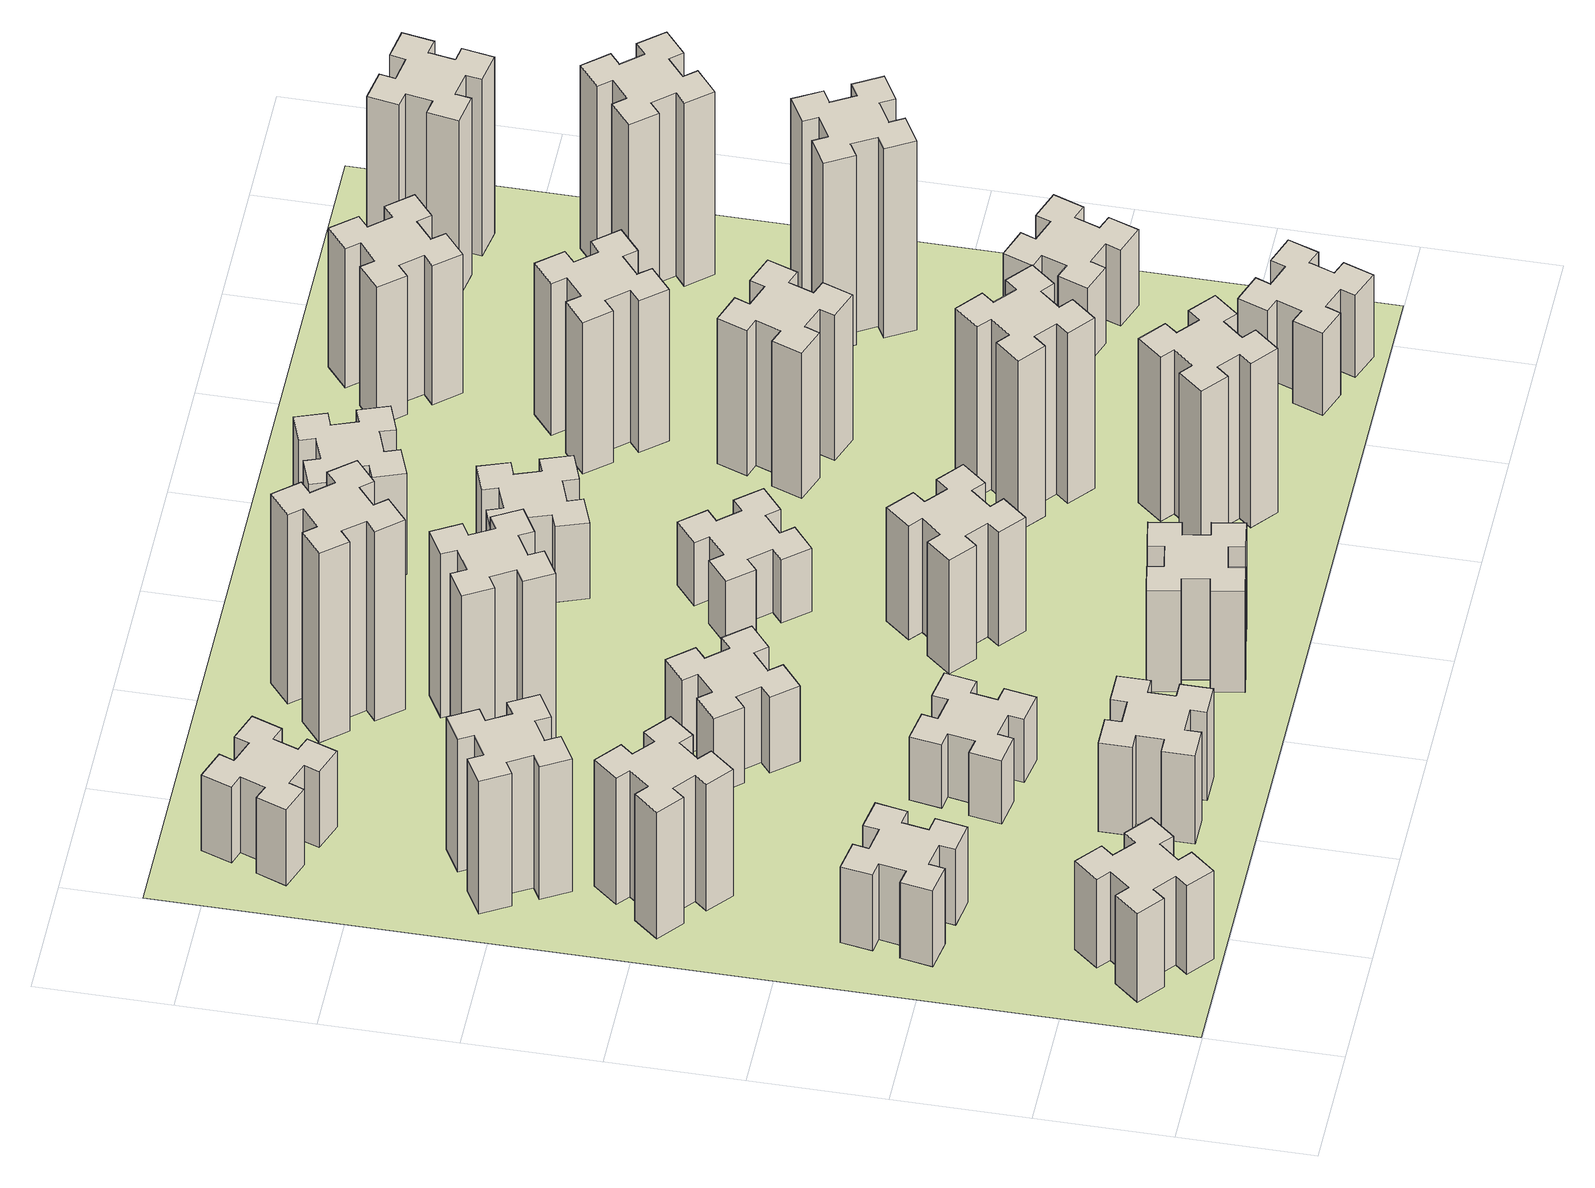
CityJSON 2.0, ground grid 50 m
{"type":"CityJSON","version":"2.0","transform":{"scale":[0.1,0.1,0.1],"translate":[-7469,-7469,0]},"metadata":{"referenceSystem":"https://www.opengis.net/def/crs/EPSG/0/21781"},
"CityObjects":{
"building1":{"type":"Building","attributes":{"class":"1000","function":"1000","usage":"1000","yearOfConstruction":2016,"roofType":"1000","measuredHeight":42,"storeysAboveGround":30,"storeysBelowGround":0},"geometry":[{"type":"Solid","lod":"1","boundaries":[[[[0,1,2,3,4,5,6,7,8,9,10,11,12,13,14,15,16,17,18,19]],[[17,16,20,21]],[[16,15,22,20]],[[15,14,23,22]],[[14,13,24,23]],[[13,12,25,24]],[[12,11,26,25]],[[11,10,27,26]],[[10,9,28,27]],[[9,8,29,28]],[[8,7,30,29]],[[7,6,31,30]],[[6,5,32,31]],[[5,4,33,32]],[[4,3,34,33]],[[3,2,35,34]],[[2,1,36,35]],[[1,0,37,36]],[[0,19,38,37]],[[19,18,39,38]],[[18,17,21,39]],[[24,25,26,27,28,29,30,31,32,33,34,35,36,37,38,39,21,20,22,23]]]]}]},
"building2":{"type":"Building","attributes":{"class":"1000","function":"1000","usage":"1000","yearOfConstruction":2016,"roofType":"1000","measuredHeight":36,"storeysAboveGround":30,"storeysBelowGround":0},"geometry":[{"type":"Solid","lod":"1","boundaries":[[[[40,41,42,43,44,45,46,47,48,49,50,51,52,53,54,55,56,57,58,59]],[[57,56,60,61]],[[56,55,62,60]],[[55,54,63,62]],[[54,53,64,63]],[[53,52,65,64]],[[52,51,66,65]],[[51,50,67,66]],[[50,49,68,67]],[[49,48,69,68]],[[48,47,70,69]],[[47,46,71,70]],[[46,45,72,71]],[[45,44,73,72]],[[44,43,74,73]],[[43,42,75,74]],[[42,41,76,75]],[[41,40,77,76]],[[40,59,78,77]],[[59,58,79,78]],[[58,57,61,79]],[[64,65,66,67,68,69,70,71,72,73,74,75,76,77,78,79,61,60,62,63]]]]}]},
"building3":{"type":"Building","attributes":{"class":"1000","function":"1000","usage":"1000","yearOfConstruction":2016,"roofType":"1000","measuredHeight":60,"storeysAboveGround":30,"storeysBelowGround":0},"geometry":[{"type":"Solid","lod":"1","boundaries":[[[[80,81,82,83,84,85,86,87,88,89,90,91,92,93,94,95,96,97,98,99]],[[97,96,100,101]],[[96,95,102,100]],[[95,94,103,102]],[[94,93,104,103]],[[93,92,105,104]],[[92,91,106,105]],[[91,90,107,106]],[[90,89,108,107]],[[89,88,109,108]],[[88,87,110,109]],[[87,86,111,110]],[[86,85,112,111]],[[85,84,113,112]],[[84,83,114,113]],[[83,82,115,114]],[[82,81,116,115]],[[81,80,117,116]],[[80,99,118,117]],[[99,98,119,118]],[[98,97,101,119]],[[104,105,106,107,108,109,110,111,112,113,114,115,116,117,118,119,101,100,102,103]]]]}]},
"building4":{"type":"Building","attributes":{"class":"1000","function":"1000","usage":"1000","yearOfConstruction":2016,"roofType":"1000","measuredHeight":63,"storeysAboveGround":30,"storeysBelowGround":0},"geometry":[{"type":"Solid","lod":"1","boundaries":[[[[120,121,122,123,124,125,126,127,128,129,130,131,132,133,134,135,136,137,138,139]],[[137,136,140,141]],[[136,135,142,140]],[[135,134,143,142]],[[134,133,144,143]],[[133,132,145,144]],[[132,131,146,145]],[[131,130,147,146]],[[130,129,148,147]],[[129,128,149,148]],[[128,127,150,149]],[[127,126,151,150]],[[126,125,152,151]],[[125,124,153,152]],[[124,123,154,153]],[[123,122,155,154]],[[122,121,156,155]],[[121,120,157,156]],[[120,139,158,157]],[[139,138,159,158]],[[138,137,141,159]],[[144,145,146,147,148,149,150,151,152,153,154,155,156,157,158,159,141,140,142,143]]]]}]},
"building5":{"type":"Building","attributes":{"class":"1000","function":"1000","usage":"1000","yearOfConstruction":2016,"roofType":"1000","measuredHeight":42,"storeysAboveGround":30,"storeysBelowGround":0},"geometry":[{"type":"Solid","lod":"1","boundaries":[[[[160,161,162,163,164,165,166,167,168,169,170,171,172,173,174,175,176,177,178,179]],[[177,176,180,181]],[[176,175,182,180]],[[175,174,183,182]],[[174,173,184,183]],[[173,172,185,184]],[[172,171,186,185]],[[171,170,187,186]],[[170,169,188,187]],[[169,168,189,188]],[[168,167,190,189]],[[167,166,191,190]],[[166,165,192,191]],[[165,164,193,192]],[[164,163,194,193]],[[163,162,195,194]],[[162,161,196,195]],[[161,160,197,196]],[[160,179,198,197]],[[179,178,199,198]],[[178,177,181,199]],[[184,185,186,187,188,189,190,191,192,193,194,195,196,197,198,199,181,180,182,183]]]]}]},
"building6":{"type":"Building","attributes":{"class":"1000","function":"1000","usage":"1000","yearOfConstruction":2016,"roofType":"1000","measuredHeight":36,"storeysAboveGround":30,"storeysBelowGround":0},"geometry":[{"type":"Solid","lod":"1","boundaries":[[[[200,201,202,203,204,205,206,207,208,209,210,211,212,213,214,215,216,217,218,219]],[[217,216,220,221]],[[216,215,222,220]],[[215,214,223,222]],[[214,213,224,223]],[[213,212,225,224]],[[212,211,226,225]],[[211,210,227,226]],[[210,209,228,227]],[[209,208,229,228]],[[208,207,230,229]],[[207,206,231,230]],[[206,205,232,231]],[[205,204,233,232]],[[204,203,234,233]],[[203,202,235,234]],[[202,201,236,235]],[[201,200,237,236]],[[200,219,238,237]],[[219,218,239,238]],[[218,217,221,239]],[[224,225,226,227,228,229,230,231,232,233,234,235,236,237,238,239,221,220,222,223]]]]}]},
"building7":{"type":"Building","attributes":{"class":"1000","function":"1000","usage":"1000","yearOfConstruction":2016,"roofType":"1000","measuredHeight":30,"storeysAboveGround":30,"storeysBelowGround":0},"geometry":[{"type":"Solid","lod":"1","boundaries":[[[[240,241,242,243,244,245,246,247,248,249,250,251,252,253,254,255,256,257,258,259]],[[257,256,260,261]],[[256,255,262,260]],[[255,254,263,262]],[[254,253,264,263]],[[253,252,265,264]],[[252,251,266,265]],[[251,250,267,266]],[[250,249,268,267]],[[249,248,269,268]],[[248,247,270,269]],[[247,246,271,270]],[[246,245,272,271]],[[245,244,273,272]],[[244,243,274,273]],[[243,242,275,274]],[[242,241,276,275]],[[241,240,277,276]],[[240,259,278,277]],[[259,258,279,278]],[[258,257,261,279]],[[264,265,266,267,268,269,270,271,272,273,274,275,276,277,278,279,261,260,262,263]]]]}]},
"building8":{"type":"Building","attributes":{"class":"1000","function":"1000","usage":"1000","yearOfConstruction":2016,"roofType":"1000","measuredHeight":36,"storeysAboveGround":30,"storeysBelowGround":0},"geometry":[{"type":"Solid","lod":"1","boundaries":[[[[280,281,282,283,284,285,286,287,288,289,290,291,292,293,294,295,296,297,298,299]],[[297,296,300,301]],[[296,295,302,300]],[[295,294,303,302]],[[294,293,304,303]],[[293,292,305,304]],[[292,291,306,305]],[[291,290,307,306]],[[290,289,308,307]],[[289,288,309,308]],[[288,287,310,309]],[[287,286,311,310]],[[286,285,312,311]],[[285,284,313,312]],[[284,283,314,313]],[[283,282,315,314]],[[282,281,316,315]],[[281,280,317,316]],[[280,299,318,317]],[[299,298,319,318]],[[298,297,301,319]],[[304,305,306,307,308,309,310,311,312,313,314,315,316,317,318,319,301,300,302,303]]]]}]},
"building9":{"type":"Building","attributes":{"class":"1000","function":"1000","usage":"1000","yearOfConstruction":2016,"roofType":"1000","measuredHeight":78,"storeysAboveGround":30,"storeysBelowGround":0},"geometry":[{"type":"Solid","lod":"1","boundaries":[[[[320,321,322,323,324,325,326,327,328,329,330,331,332,333,334,335,336,337,338,339]],[[337,336,340,341]],[[336,335,342,340]],[[335,334,343,342]],[[334,333,344,343]],[[333,332,345,344]],[[332,331,346,345]],[[331,330,347,346]],[[330,329,348,347]],[[329,328,349,348]],[[328,327,350,349]],[[327,326,351,350]],[[326,325,352,351]],[[325,324,353,352]],[[324,323,354,353]],[[323,322,355,354]],[[322,321,356,355]],[[321,320,357,356]],[[320,339,358,357]],[[339,338,359,358]],[[338,337,341,359]],[[344,345,346,347,348,349,350,351,352,353,354,355,356,357,358,359,341,340,342,343]]]]}]},
"building10":{"type":"Building","attributes":{"class":"1000","function":"1000","usage":"1000","yearOfConstruction":2016,"roofType":"1000","measuredHeight":48,"storeysAboveGround":30,"storeysBelowGround":0},"geometry":[{"type":"Solid","lod":"1","boundaries":[[[[360,361,362,363,364,365,366,367,368,369,370,371,372,373,374,375,376,377,378,379]],[[377,376,380,381]],[[376,375,382,380]],[[375,374,383,382]],[[374,373,384,383]],[[373,372,385,384]],[[372,371,386,385]],[[371,370,387,386]],[[370,369,388,387]],[[369,368,389,388]],[[368,367,390,389]],[[367,366,391,390]],[[366,365,392,391]],[[365,364,393,392]],[[364,363,394,393]],[[363,362,395,394]],[[362,361,396,395]],[[361,360,397,396]],[[360,379,398,397]],[[379,378,399,398]],[[378,377,381,399]],[[384,385,386,387,388,389,390,391,392,393,394,395,396,397,398,399,381,380,382,383]]]]}]},
"building11":{"type":"Building","attributes":{"class":"1000","function":"1000","usage":"1000","yearOfConstruction":2016,"roofType":"1000","measuredHeight":90,"storeysAboveGround":30,"storeysBelowGround":0},"geometry":[{"type":"Solid","lod":"1","boundaries":[[[[400,401,402,403,404,405,406,407,408,409,410,411,412,413,414,415,416,417,418,419]],[[417,416,420,421]],[[416,415,422,420]],[[415,414,423,422]],[[414,413,424,423]],[[413,412,425,424]],[[412,411,426,425]],[[411,410,427,426]],[[410,409,428,427]],[[409,408,429,428]],[[408,407,430,429]],[[407,406,431,430]],[[406,405,432,431]],[[405,404,433,432]],[[404,403,434,433]],[[403,402,435,434]],[[402,401,436,435]],[[401,400,437,436]],[[400,419,438,437]],[[419,418,439,438]],[[418,417,421,439]],[[424,425,426,427,428,429,430,431,432,433,434,435,436,437,438,439,421,420,422,423]]]]}]},
"building12":{"type":"Building","attributes":{"class":"1000","function":"1000","usage":"1000","yearOfConstruction":2016,"roofType":"1000","measuredHeight":54,"storeysAboveGround":30,"storeysBelowGround":0},"geometry":[{"type":"Solid","lod":"1","boundaries":[[[[440,441,442,443,444,445,446,447,448,449,450,451,452,453,454,455,456,457,458,459]],[[457,456,460,461]],[[456,455,462,460]],[[455,454,463,462]],[[454,453,464,463]],[[453,452,465,464]],[[452,451,466,465]],[[451,450,467,466]],[[450,449,468,467]],[[449,448,469,468]],[[448,447,470,469]],[[447,446,471,470]],[[446,445,472,471]],[[445,444,473,472]],[[444,443,474,473]],[[443,442,475,474]],[[442,441,476,475]],[[441,440,477,476]],[[440,459,478,477]],[[459,458,479,478]],[[458,457,461,479]],[[464,465,466,467,468,469,470,471,472,473,474,475,476,477,478,479,461,460,462,463]]]]}]},
"building13":{"type":"Building","attributes":{"class":"1000","function":"1000","usage":"1000","yearOfConstruction":2016,"roofType":"1000","measuredHeight":30,"storeysAboveGround":30,"storeysBelowGround":0},"geometry":[{"type":"Solid","lod":"1","boundaries":[[[[480,481,482,483,484,485,486,487,488,489,490,491,492,493,494,495,496,497,498,499]],[[497,496,500,501]],[[496,495,502,500]],[[495,494,503,502]],[[494,493,504,503]],[[493,492,505,504]],[[492,491,506,505]],[[491,490,507,506]],[[490,489,508,507]],[[489,488,509,508]],[[488,487,510,509]],[[487,486,511,510]],[[486,485,512,511]],[[485,484,513,512]],[[484,483,514,513]],[[483,482,515,514]],[[482,481,516,515]],[[481,480,517,516]],[[480,499,518,517]],[[499,498,519,518]],[[498,497,501,519]],[[504,505,506,507,508,509,510,511,512,513,514,515,516,517,518,519,501,500,502,503]]]]}]},
"building14":{"type":"Building","attributes":{"class":"1000","function":"1000","usage":"1000","yearOfConstruction":2016,"roofType":"1000","measuredHeight":36,"storeysAboveGround":30,"storeysBelowGround":0},"geometry":[{"type":"Solid","lod":"1","boundaries":[[[[520,521,522,523,524,525,526,527,528,529,530,531,532,533,534,535,536,537,538,539]],[[537,536,540,541]],[[536,535,542,540]],[[535,534,543,542]],[[534,533,544,543]],[[533,532,545,544]],[[532,531,546,545]],[[531,530,547,546]],[[530,529,548,547]],[[529,528,549,548]],[[528,527,550,549]],[[527,526,551,550]],[[526,525,552,551]],[[525,524,553,552]],[[524,523,554,553]],[[523,522,555,554]],[[522,521,556,555]],[[521,520,557,556]],[[520,539,558,557]],[[539,538,559,558]],[[538,537,541,559]],[[544,545,546,547,548,549,550,551,552,553,554,555,556,557,558,559,541,540,542,543]]]]}]},
"building15":{"type":"Building","attributes":{"class":"1000","function":"1000","usage":"1000","yearOfConstruction":2016,"roofType":"1000","measuredHeight":78,"storeysAboveGround":30,"storeysBelowGround":0},"geometry":[{"type":"Solid","lod":"1","boundaries":[[[[560,561,562,563,564,565,566,567,568,569,570,571,572,573,574,575,576,577,578,579]],[[577,576,580,581]],[[576,575,582,580]],[[575,574,583,582]],[[574,573,584,583]],[[573,572,585,584]],[[572,571,586,585]],[[571,570,587,586]],[[570,569,588,587]],[[569,568,589,588]],[[568,567,590,589]],[[567,566,591,590]],[[566,565,592,591]],[[565,564,593,592]],[[564,563,594,593]],[[563,562,595,594]],[[562,561,596,595]],[[561,560,597,596]],[[560,579,598,597]],[[579,578,599,598]],[[578,577,581,599]],[[584,585,586,587,588,589,590,591,592,593,594,595,596,597,598,599,581,580,582,583]]]]}]},
"building16":{"type":"Building","attributes":{"class":"1000","function":"1000","usage":"1000","yearOfConstruction":2016,"roofType":"1000","measuredHeight":48,"storeysAboveGround":30,"storeysBelowGround":0},"geometry":[{"type":"Solid","lod":"1","boundaries":[[[[600,601,602,603,604,605,606,607,608,609,610,611,612,613,614,615,616,617,618,619]],[[617,616,620,621]],[[616,615,622,620]],[[615,614,623,622]],[[614,613,624,623]],[[613,612,625,624]],[[612,611,626,625]],[[611,610,627,626]],[[610,609,628,627]],[[609,608,629,628]],[[608,607,630,629]],[[607,606,631,630]],[[606,605,632,631]],[[605,604,633,632]],[[604,603,634,633]],[[603,602,635,634]],[[602,601,636,635]],[[601,600,637,636]],[[600,619,638,637]],[[619,618,639,638]],[[618,617,621,639]],[[624,625,626,627,628,629,630,631,632,633,634,635,636,637,638,639,621,620,622,623]]]]}]},
"building17":{"type":"Building","attributes":{"class":"1000","function":"1000","usage":"1000","yearOfConstruction":2016,"roofType":"1000","measuredHeight":81,"storeysAboveGround":30,"storeysBelowGround":0},"geometry":[{"type":"Solid","lod":"1","boundaries":[[[[640,641,642,643,644,645,646,647,648,649,650,651,652,653,654,655,656,657,658,659]],[[657,656,660,661]],[[656,655,662,660]],[[655,654,663,662]],[[654,653,664,663]],[[653,652,665,664]],[[652,651,666,665]],[[651,650,667,666]],[[650,649,668,667]],[[649,648,669,668]],[[648,647,670,669]],[[647,646,671,670]],[[646,645,672,671]],[[645,644,673,672]],[[644,643,674,673]],[[643,642,675,674]],[[642,641,676,675]],[[641,640,677,676]],[[640,659,678,677]],[[659,658,679,678]],[[658,657,661,679]],[[664,665,666,667,668,669,670,671,672,673,674,675,676,677,678,679,661,660,662,663]]]]}]},
"building18":{"type":"Building","attributes":{"class":"1000","function":"1000","usage":"1000","yearOfConstruction":2016,"roofType":"1000","measuredHeight":69,"storeysAboveGround":30,"storeysBelowGround":0},"geometry":[{"type":"Solid","lod":"1","boundaries":[[[[680,681,682,683,684,685,686,687,688,689,690,691,692,693,694,695,696,697,698,699]],[[697,696,700,701]],[[696,695,702,700]],[[695,694,703,702]],[[694,693,704,703]],[[693,692,705,704]],[[692,691,706,705]],[[691,690,707,706]],[[690,689,708,707]],[[689,688,709,708]],[[688,687,710,709]],[[687,686,711,710]],[[686,685,712,711]],[[685,684,713,712]],[[684,683,714,713]],[[683,682,715,714]],[[682,681,716,715]],[[681,680,717,716]],[[680,699,718,717]],[[699,698,719,718]],[[698,697,701,719]],[[704,705,706,707,708,709,710,711,712,713,714,715,716,717,718,719,701,700,702,703]]]]}]},
"building19":{"type":"Building","attributes":{"class":"1000","function":"1000","usage":"1000","yearOfConstruction":2016,"roofType":"1000","measuredHeight":72,"storeysAboveGround":30,"storeysBelowGround":0},"geometry":[{"type":"Solid","lod":"1","boundaries":[[[[720,721,722,723,724,725,726,727,728,729,730,731,732,733,734,735,736,737,738,739]],[[737,736,740,741]],[[736,735,742,740]],[[735,734,743,742]],[[734,733,744,743]],[[733,732,745,744]],[[732,731,746,745]],[[731,730,747,746]],[[730,729,748,747]],[[729,728,749,748]],[[728,727,750,749]],[[727,726,751,750]],[[726,725,752,751]],[[725,724,753,752]],[[724,723,754,753]],[[723,722,755,754]],[[722,721,756,755]],[[721,720,757,756]],[[720,739,758,757]],[[739,738,759,758]],[[738,737,741,759]],[[744,745,746,747,748,749,750,751,752,753,754,755,756,757,758,759,741,740,742,743]]]]}]},
"building20":{"type":"Building","attributes":{"class":"1000","function":"1000","usage":"1000","yearOfConstruction":2016,"roofType":"1000","measuredHeight":39,"storeysAboveGround":30,"storeysBelowGround":0},"geometry":[{"type":"Solid","lod":"1","boundaries":[[[[760,761,762,763,764,765,766,767,768,769,770,771,772,773,774,775,776,777,778,779]],[[777,776,780,781]],[[776,775,782,780]],[[775,774,783,782]],[[774,773,784,783]],[[773,772,785,784]],[[772,771,786,785]],[[771,770,787,786]],[[770,769,788,787]],[[769,768,789,788]],[[768,767,790,789]],[[767,766,791,790]],[[766,765,792,791]],[[765,764,793,792]],[[764,763,794,793]],[[763,762,795,794]],[[762,761,796,795]],[[761,760,797,796]],[[760,779,798,797]],[[779,778,799,798]],[[778,777,781,799]],[[784,785,786,787,788,789,790,791,792,793,794,795,796,797,798,799,781,780,782,783]]]]}]},
"building21":{"type":"Building","attributes":{"class":"1000","function":"1000","usage":"1000","yearOfConstruction":2016,"roofType":"1000","measuredHeight":66,"storeysAboveGround":30,"storeysBelowGround":0},"geometry":[{"type":"Solid","lod":"1","boundaries":[[[[800,801,802,803,804,805,806,807,808,809,810,811,812,813,814,815,816,817,818,819]],[[817,816,820,821]],[[816,815,822,820]],[[815,814,823,822]],[[814,813,824,823]],[[813,812,825,824]],[[812,811,826,825]],[[811,810,827,826]],[[810,809,828,827]],[[809,808,829,828]],[[808,807,830,829]],[[807,806,831,830]],[[806,805,832,831]],[[805,804,833,832]],[[804,803,834,833]],[[803,802,835,834]],[[802,801,836,835]],[[801,800,837,836]],[[800,819,838,837]],[[819,818,839,838]],[[818,817,821,839]],[[824,825,826,827,828,829,830,831,832,833,834,835,836,837,838,839,821,820,822,823]]]]}]},
"building22":{"type":"Building","attributes":{"class":"1000","function":"1000","usage":"1000","yearOfConstruction":2016,"roofType":"1000","measuredHeight":36,"storeysAboveGround":30,"storeysBelowGround":0},"geometry":[{"type":"Solid","lod":"1","boundaries":[[[[840,841,842,843,844,845,846,847,848,849,850,851,852,853,854,855,856,857,858,859]],[[857,856,860,861]],[[856,855,862,860]],[[855,854,863,862]],[[854,853,864,863]],[[853,852,865,864]],[[852,851,866,865]],[[851,850,867,866]],[[850,849,868,867]],[[849,848,869,868]],[[848,847,870,869]],[[847,846,871,870]],[[846,845,872,871]],[[845,844,873,872]],[[844,843,874,873]],[[843,842,875,874]],[[842,841,876,875]],[[841,840,877,876]],[[840,859,878,877]],[[859,858,879,878]],[[858,857,861,879]],[[864,865,866,867,868,869,870,871,872,873,874,875,876,877,878,879,861,860,862,863]]]]}]},
"building23":{"type":"Building","attributes":{"class":"1000","function":"1000","usage":"1000","yearOfConstruction":2016,"roofType":"1000","measuredHeight":90,"storeysAboveGround":30,"storeysBelowGround":0},"geometry":[{"type":"Solid","lod":"1","boundaries":[[[[880,881,882,883,884,885,886,887,888,889,890,891,892,893,894,895,896,897,898,899]],[[897,896,900,901]],[[896,895,902,900]],[[895,894,903,902]],[[894,893,904,903]],[[893,892,905,904]],[[892,891,906,905]],[[891,890,907,906]],[[890,889,908,907]],[[889,888,909,908]],[[888,887,910,909]],[[887,886,911,910]],[[886,885,912,911]],[[885,884,913,912]],[[884,883,914,913]],[[883,882,915,914]],[[882,881,916,915]],[[881,880,917,916]],[[880,899,918,917]],[[899,898,919,918]],[[898,897,901,919]],[[904,905,906,907,908,909,910,911,912,913,914,915,916,917,918,919,901,900,902,903]]]]}]},
"building24":{"type":"Building","attributes":{"class":"1000","function":"1000","usage":"1000","yearOfConstruction":2016,"roofType":"1000","measuredHeight":87,"storeysAboveGround":30,"storeysBelowGround":0},"geometry":[{"type":"Solid","lod":"1","boundaries":[[[[920,921,922,923,924,925,926,927,928,929,930,931,932,933,934,935,936,937,938,939]],[[937,936,940,941]],[[936,935,942,940]],[[935,934,943,942]],[[934,933,944,943]],[[933,932,945,944]],[[932,931,946,945]],[[931,930,947,946]],[[930,929,948,947]],[[929,928,949,948]],[[928,927,950,949]],[[927,926,951,950]],[[926,925,952,951]],[[925,924,953,952]],[[924,923,954,953]],[[923,922,955,954]],[[922,921,956,955]],[[921,920,957,956]],[[920,939,958,957]],[[939,938,959,958]],[[938,937,941,959]],[[944,945,946,947,948,949,950,951,952,953,954,955,956,957,958,959,941,940,942,943]]]]}]},
"building25":{"type":"Building","attributes":{"class":"1000","function":"1000","usage":"1000","yearOfConstruction":2016,"roofType":"1000","measuredHeight":84,"storeysAboveGround":30,"storeysBelowGround":0},"geometry":[{"type":"Solid","lod":"1","boundaries":[[[[960,961,962,963,964,965,966,967,968,969,970,971,972,973,974,975,976,977,978,979]],[[977,976,980,981]],[[976,975,982,980]],[[975,974,983,982]],[[974,973,984,983]],[[973,972,985,984]],[[972,971,986,985]],[[971,970,987,986]],[[970,969,988,987]],[[969,968,989,988]],[[968,967,990,989]],[[967,966,991,990]],[[966,965,992,991]],[[965,964,993,992]],[[964,963,994,993]],[[963,962,995,994]],[[962,961,996,995]],[[961,960,997,996]],[[960,979,998,997]],[[979,978,999,998]],[[978,977,981,999]],[[984,985,986,987,988,989,990,991,992,993,994,995,996,997,998,999,981,980,982,983]]]]}]},
"landuse1":{"type":"LandUse","attributes":{"name":"plot1","function":"1010"},"geometry":[{"type":"MultiSurface","lod":"1","boundaries":[[[1000,1001,1002,1003]]]}]}
},
"vertices":[
[266,223,0],[343,159,0],[304,113,0],[396,36,0],[473,128,0],[427,166,0],[492,243,0],[538,204,0],[615,296,0],[523,373,0],[484,327,0],[408,392,0],[446,438,0],[354,515,0],[277,423,0],[323,384,0],[259,308,0],[213,346,0],[136,254,0],[228,177,0],[259,308,420],[213,346,420],[323,384,420],[277,423,420],[354,515,420],[446,438,420],[408,392,420],[484,327,420],[523,373,420],[615,296,420],[538,204,420],[492,243,420],[427,166,420],[473,128,420],[396,36,420],[304,113,420],[343,159,420],[266,223,420],[228,177,420],[136,254,420],
[307,1016,0],[405,998,0],[395,939,0],[513,918,0],[534,1037,0],[475,1047,0],[492,1145,0],[551,1135,0],[572,1253,0],[454,1274,0],[444,1215,0],[345,1232,0],[356,1291,0],[237,1312,0],[217,1194,0],[276,1184,0],[258,1085,0],[199,1096,0],[178,977,0],[297,957,0],[258,1085,360],[199,1096,360],[276,1184,360],[217,1194,360],[237,1312,360],[356,1291,360],[345,1232,360],[444,1215,360],[454,1274,360],[572,1253,360],[551,1135,360],[492,1145,360],[475,1047,360],[534,1037,360],[513,918,360],[395,939,360],[405,998,360],[307,1016,360],[297,957,360],[178,977,360],
[427,1846,0],[492,1923,0],[538,1884,0],[615,1976,0],[523,2053,0],[484,2007,0],[408,2072,0],[446,2118,0],[354,2195,0],[277,2103,0],[323,2064,0],[259,1988,0],[213,2026,0],[136,1934,0],[228,1857,0],[266,1903,0],[343,1839,0],[304,1793,0],[396,1716,0],[473,1808,0],[343,1839,600],[304,1793,600],[266,1903,600],[228,1857,600],[136,1934,600],[213,2026,600],[259,1988,600],[323,2064,600],[277,2103,600],[354,2195,600],[446,2118,600],[408,2072,600],[484,2007,600],[523,2053,600],[615,1976,600],[538,1884,600],[492,1923,600],[427,1846,600],[473,1808,600],[396,1716,600],
[496,2507,0],[446,2594,0],[498,2624,0],[438,2728,0],[334,2668,0],[364,2616,0],[277,2566,0],[247,2618,0],[143,2558,0],[203,2454,0],[255,2484,0],[305,2397,0],[253,2367,0],[313,2263,0],[417,2323,0],[387,2375,0],[474,2425,0],[504,2373,0],[608,2433,0],[548,2537,0],[474,2425,630],[504,2373,630],[387,2375,630],[417,2323,630],[313,2263,630],[253,2367,630],[305,2397,630],[255,2484,630],[203,2454,630],[143,2558,630],[247,2618,630],[277,2566,630],[364,2616,630],[334,2668,630],[438,2728,630],[498,2624,630],[446,2594,630],[496,2507,630],[548,2537,630],[608,2433,630],
[1165,485,0],[1065,485,0],[1065,545,0],[945,545,0],[945,425,0],[1005,425,0],[1005,325,0],[945,325,0],[945,205,0],[1065,205,0],[1065,265,0],[1165,265,0],[1165,205,0],[1285,205,0],[1285,325,0],[1225,325,0],[1225,425,0],[1285,425,0],[1285,545,0],[1165,545,0],[1225,425,420],[1285,425,420],[1225,325,420],[1285,325,420],[1285,205,420],[1165,205,420],[1165,265,420],[1065,265,420],[1065,205,420],[945,205,420],[945,325,420],[1005,325,420],[1005,425,420],[945,425,420],[945,545,420],[1065,545,420],[1065,485,420],[1165,485,420],[1165,545,420],[1285,545,420],
[462,3251,0],[496,3345,0],[552,3324,0],[593,3437,0],[480,3478,0],[460,3422,0],[366,3456,0],[387,3512,0],[274,3553,0],[233,3440,0],[289,3420,0],[255,3326,0],[199,3347,0],[157,3234,0],[270,3193,0],[291,3249,0],[385,3215,0],[364,3159,0],[477,3117,0],[518,3230,0],[385,3215,360],[364,3159,360],[291,3249,360],[270,3193,360],[157,3234,360],[199,3347,360],[255,3326,360],[289,3420,360],[233,3440,360],[274,3553,360],[387,3512,360],[366,3456,360],[460,3422,360],[480,3478,360],[593,3437,360],[552,3324,360],[496,3345,360],[462,3251,360],[518,3230,360],[477,3117,360],
[1016,1084,0],[998,985,0],[939,996,0],[918,877,0],[1037,857,0],[1047,916,0],[1145,898,0],[1135,839,0],[1253,818,0],[1274,937,0],[1215,947,0],[1232,1045,0],[1291,1035,0],[1312,1153,0],[1194,1174,0],[1184,1115,0],[1085,1132,0],[1096,1191,0],[977,1212,0],[957,1094,0],[1085,1132,300],[1096,1191,300],[1184,1115,300],[1194,1174,300],[1312,1153,300],[1291,1035,300],[1232,1045,300],[1215,947,300],[1274,937,300],[1253,818,300],[1135,839,300],[1145,898,300],[1047,916,300],[1037,857,300],[918,877,300],[939,996,300],[998,985,300],[1016,1084,300],[957,1094,300],[977,1212,300],
[1083,1972,0],[1006,1907,0],[968,1953,0],[876,1876,0],[953,1784,0],[999,1823,0],[1063,1746,0],[1017,1708,0],[1094,1616,0],[1186,1693,0],[1148,1739,0],[1224,1803,0],[1263,1757,0],[1355,1834,0],[1278,1926,0],[1232,1888,0],[1167,1964,0],[1213,2003,0],[1136,2095,0],[1044,2018,0],[1167,1964,360],[1213,2003,360],[1232,1888,360],[1278,1926,360],[1355,1834,360],[1263,1757,360],[1224,1803,360],[1148,1739,360],[1186,1693,360],[1094,1616,360],[1017,1708,360],[1063,1746,360],[999,1823,360],[953,1784,360],[876,1876,360],[968,1953,360],[1006,1907,360],[1083,1972,360],[1044,2018,360],[1136,2095,360],
[1236,2707,0],[1186,2794,0],[1238,2824,0],[1178,2928,0],[1074,2868,0],[1104,2816,0],[1017,2766,0],[987,2818,0],[883,2758,0],[943,2654,0],[995,2684,0],[1045,2597,0],[993,2567,0],[1053,2463,0],[1157,2523,0],[1127,2575,0],[1214,2625,0],[1244,2573,0],[1348,2633,0],[1288,2737,0],[1214,2625,780],[1244,2573,780],[1127,2575,780],[1157,2523,780],[1053,2463,780],[993,2567,780],[1045,2597,780],[995,2684,780],[943,2654,780],[883,2758,780],[987,2818,780],[1017,2766,780],[1104,2816,780],[1074,2868,780],[1178,2928,780],[1238,2824,780],[1186,2794,780],[1236,2707,780],[1288,2737,780],[1348,2633,780],
[1738,405,0],[1756,307,0],[1697,297,0],[1717,178,0],[1836,199,0],[1825,258,0],[1924,276,0],[1934,217,0],[2052,237,0],[2031,356,0],[1972,345,0],[1955,444,0],[2014,454,0],[1993,572,0],[1875,551,0],[1885,492,0],[1787,475,0],[1777,534,0],[1658,513,0],[1679,395,0],[1787,475,480],[1777,534,480],[1885,492,480],[1875,551,480],[1993,572,480],[2014,454,480],[1955,444,480],[1972,345,480],[2031,356,480],[2052,237,480],[1934,217,480],[1924,276,480],[1825,258,480],[1836,199,480],[1717,178,480],[1697,297,480],[1756,307,480],[1738,405,480],[1679,395,480],[1658,513,480],
[999,3203,0],[1063,3126,0],[1017,3088,0],[1094,2996,0],[1186,3073,0],[1148,3119,0],[1224,3183,0],[1263,3137,0],[1355,3214,0],[1278,3306,0],[1232,3268,0],[1167,3344,0],[1213,3383,0],[1136,3475,0],[1044,3398,0],[1083,3352,0],[1006,3287,0],[968,3333,0],[876,3256,0],[953,3164,0],[1006,3287,900],[968,3333,900],[1083,3352,900],[1044,3398,900],[1136,3475,900],[1213,3383,900],[1167,3344,900],[1232,3268,900],[1278,3306,900],[1355,3214,900],[1263,3137,900],[1224,3183,900],[1148,3119,900],[1186,3073,900],[1094,2996,900],[1017,3088,900],[1063,3126,900],[999,3203,900],[953,3164,900],[876,3256,900],
[1746,1163,0],[1823,1099,0],[1784,1053,0],[1876,976,0],[1953,1068,0],[1907,1106,0],[1972,1183,0],[2018,1144,0],[2095,1236,0],[2003,1313,0],[1964,1267,0],[1888,1332,0],[1926,1378,0],[1834,1455,0],[1757,1363,0],[1803,1324,0],[1739,1248,0],[1693,1286,0],[1616,1194,0],[1708,1117,0],[1739,1248,540],[1693,1286,540],[1803,1324,540],[1757,1363,540],[1834,1455,540],[1926,1378,540],[1888,1332,540],[1964,1267,540],[2003,1313,540],[2095,1236,540],[2018,1144,540],[1972,1183,540],[1907,1106,540],[1953,1068,540],[1876,976,540],[1784,1053,540],[1823,1099,540],[1746,1163,540],[1708,1117,540],[1616,1194,540],
[1972,1988,0],[1907,2064,0],[1953,2103,0],[1876,2195,0],[1784,2118,0],[1823,2072,0],[1746,2007,0],[1708,2053,0],[1616,1976,0],[1693,1884,0],[1739,1923,0],[1803,1846,0],[1757,1808,0],[1834,1716,0],[1926,1793,0],[1888,1839,0],[1964,1903,0],[2003,1857,0],[2095,1934,0],[2018,2026,0],[1964,1903,300],[2003,1857,300],[1888,1839,300],[1926,1793,300],[1834,1716,300],[1757,1808,300],[1803,1846,300],[1739,1923,300],[1693,1884,300],[1616,1976,300],[1708,2053,300],[1746,2007,300],[1823,2072,300],[1784,2118,300],[1876,2195,300],[1953,2103,300],[1907,2064,300],[1972,1988,300],[2018,2026,300],[2095,1934,300],
[1735,2705,0],[1769,2611,0],[1713,2590,0],[1754,2477,0],[1867,2519,0],[1846,2575,0],[1940,2609,0],[1960,2553,0],[2073,2594,0],[2032,2707,0],[1976,2686,0],[1942,2780,0],[1998,2800,0],[1957,2913,0],[1844,2872,0],[1865,2816,0],[1771,2782,0],[1750,2838,0],[1637,2797,0],[1679,2684,0],[1771,2782,360],[1750,2838,360],[1865,2816,360],[1844,2872,360],[1957,2913,360],[1998,2800,360],[1942,2780,360],[1976,2686,360],[2032,2707,360],[2073,2594,360],[1960,2553,360],[1940,2609,360],[1846,2575,360],[1867,2519,360],[1754,2477,360],[1713,2590,360],[1769,2611,360],[1735,2705,360],[1679,2684,360],[1637,2797,360],
[2704,527,0],[2628,592,0],[2666,638,0],[2574,715,0],[2497,623,0],[2543,584,0],[2479,508,0],[2433,546,0],[2356,454,0],[2448,377,0],[2486,423,0],[2563,359,0],[2524,313,0],[2616,236,0],[2693,328,0],[2647,366,0],[2712,443,0],[2758,404,0],[2835,496,0],[2743,573,0],[2712,443,780],[2758,404,780],[2647,366,780],[2693,328,780],[2616,236,780],[2524,313,780],[2563,359,780],[2486,423,780],[2448,377,780],[2356,454,780],[2433,546,780],[2479,508,780],[2543,584,780],[2497,623,780],[2574,715,780],[2666,638,780],[2628,592,780],[2704,527,780],[2743,573,780],[2835,496,780],
[1846,3215,0],[1940,3249,0],[1960,3193,0],[2073,3234,0],[2032,3347,0],[1976,3326,0],[1942,3420,0],[1998,3440,0],[1957,3553,0],[1844,3512,0],[1865,3456,0],[1771,3422,0],[1750,3478,0],[1637,3437,0],[1679,3324,0],[1735,3345,0],[1769,3251,0],[1713,3230,0],[1754,3117,0],[1867,3159,0],[1769,3251,480],[1713,3230,480],[1735,3345,480],[1679,3324,480],[1637,3437,480],[1750,3478,480],[1771,3422,480],[1865,3456,480],[1844,3512,480],[1957,3553,480],[1998,3440,480],[1942,3420,480],[1976,3326,480],[2032,3347,480],[2073,3234,480],[1960,3193,480],[1940,3249,480],[1846,3215,480],[1867,3159,480],[1754,3117,480],
[2647,1006,0],[2712,1083,0],[2758,1044,0],[2835,1136,0],[2743,1213,0],[2704,1167,0],[2628,1232,0],[2666,1278,0],[2574,1355,0],[2497,1263,0],[2543,1224,0],[2479,1148,0],[2433,1186,0],[2356,1094,0],[2448,1017,0],[2486,1063,0],[2563,999,0],[2524,953,0],[2616,876,0],[2693,968,0],[2563,999,810],[2524,953,810],[2486,1063,810],[2448,1017,810],[2356,1094,810],[2433,1186,810],[2479,1148,810],[2543,1224,810],[2497,1263,810],[2574,1355,810],[2666,1278,810],[2628,1232,810],[2704,1167,810],[2743,1213,810],[2835,1136,810],[2758,1044,810],[2712,1083,810],[2647,1006,810],[2693,968,810],[2616,876,810],
[2682,1871,0],[2716,1965,0],[2772,1944,0],[2813,2057,0],[2700,2098,0],[2680,2042,0],[2586,2076,0],[2607,2132,0],[2494,2173,0],[2453,2060,0],[2509,2040,0],[2475,1946,0],[2419,1967,0],[2377,1854,0],[2490,1813,0],[2511,1869,0],[2605,1835,0],[2584,1779,0],[2697,1737,0],[2738,1850,0],[2605,1835,690],[2584,1779,690],[2511,1869,690],[2490,1813,690],[2377,1854,690],[2419,1967,690],[2475,1946,690],[2509,2040,690],[2453,2060,690],[2494,2173,690],[2607,2132,690],[2586,2076,690],[2680,2042,690],[2700,2098,690],[2813,2057,690],[2772,1944,690],[2716,1965,690],[2682,1871,690],[2738,1850,690],[2697,1737,690],
[2563,2712,0],[2486,2647,0],[2448,2693,0],[2356,2616,0],[2433,2524,0],[2479,2563,0],[2543,2486,0],[2497,2448,0],[2574,2356,0],[2666,2433,0],[2628,2479,0],[2704,2543,0],[2743,2497,0],[2835,2574,0],[2758,2666,0],[2712,2628,0],[2647,2704,0],[2693,2743,0],[2616,2835,0],[2524,2758,0],[2647,2704,720],[2693,2743,720],[2712,2628,720],[2758,2666,720],[2835,2574,720],[2743,2497,720],[2704,2543,720],[2628,2479,720],[2666,2433,720],[2574,2356,720],[2497,2448,720],[2543,2486,720],[2479,2563,720],[2433,2524,720],[2356,2616,720],[2448,2693,720],[2486,2647,720],[2563,2712,720],[2524,2758,720],[2616,2835,720],
[3251,189,0],[3345,155,0],[3324,99,0],[3437,57,0],[3478,170,0],[3422,191,0],[3456,285,0],[3512,264,0],[3553,377,0],[3440,418,0],[3420,362,0],[3326,396,0],[3347,452,0],[3234,493,0],[3193,380,0],[3249,360,0],[3215,266,0],[3159,287,0],[3117,174,0],[3230,133,0],[3215,266,390],[3159,287,390],[3249,360,390],[3193,380,390],[3234,493,390],[3347,452,390],[3326,396,390],[3420,362,390],[3440,418,390],[3553,377,390],[3512,264,390],[3456,285,390],[3422,191,390],[3478,170,390],[3437,57,390],[3324,99,390],[3345,155,390],[3251,189,390],[3230,133,390],[3117,174,390],
[2812,3368,0],[2747,3444,0],[2793,3483,0],[2716,3575,0],[2624,3498,0],[2663,3452,0],[2586,3387,0],[2548,3433,0],[2456,3356,0],[2533,3264,0],[2579,3303,0],[2643,3226,0],[2597,3188,0],[2674,3096,0],[2766,3173,0],[2728,3219,0],[2804,3283,0],[2843,3237,0],[2935,3314,0],[2858,3406,0],[2804,3283,660],[2843,3237,660],[2728,3219,660],[2766,3173,660],[2674,3096,660],[2597,3188,660],[2643,3226,660],[2579,3303,660],[2533,3264,660],[2456,3356,660],[2548,3433,660],[2586,3387,660],[2663,3452,660],[2624,3498,660],[2716,3575,660],[2793,3483,660],[2747,3444,660],[2812,3368,660],[2858,3406,660],[2935,3314,660],
[3351,1029,0],[3445,995,0],[3424,939,0],[3537,897,0],[3578,1010,0],[3522,1031,0],[3556,1125,0],[3612,1104,0],[3653,1217,0],[3540,1258,0],[3520,1202,0],[3426,1236,0],[3447,1292,0],[3334,1333,0],[3293,1220,0],[3349,1200,0],[3315,1106,0],[3259,1127,0],[3217,1014,0],[3330,973,0],[3315,1106,360],[3259,1127,360],[3349,1200,360],[3293,1220,360],[3334,1333,360],[3447,1292,360],[3426,1236,360],[3520,1202,360],[3540,1258,360],[3653,1217,360],[3612,1104,360],[3556,1125,360],[3522,1031,360],[3578,1010,360],[3537,897,360],[3424,939,360],[3445,995,360],[3351,1029,360],[3330,973,360],[3217,1014,360],
[3324,1976,0],[3237,1926,0],[3207,1978,0],[3103,1918,0],[3163,1814,0],[3215,1844,0],[3265,1757,0],[3213,1727,0],[3273,1623,0],[3377,1683,0],[3347,1735,0],[3434,1785,0],[3464,1733,0],[3568,1793,0],[3508,1897,0],[3456,1867,0],[3406,1954,0],[3458,1984,0],[3398,2088,0],[3294,2028,0],[3406,1954,900],[3458,1984,900],[3456,1867,900],[3508,1897,900],[3568,1793,900],[3464,1733,900],[3434,1785,900],[3347,1735,900],[3377,1683,900],[3273,1623,900],[3213,1727,900],[3265,1757,900],[3215,1844,900],[3163,1814,900],[3103,1918,900],[3207,1978,900],[3237,1926,900],[3324,1976,900],[3294,2028,900],[3398,2088,900],
[3403,2712,0],[3326,2647,0],[3288,2693,0],[3196,2616,0],[3273,2524,0],[3319,2563,0],[3383,2486,0],[3337,2448,0],[3414,2356,0],[3506,2433,0],[3468,2479,0],[3544,2543,0],[3583,2497,0],[3675,2574,0],[3598,2666,0],[3552,2628,0],[3487,2704,0],[3533,2743,0],[3456,2835,0],[3364,2758,0],[3487,2704,870],[3533,2743,870],[3552,2628,870],[3598,2666,870],[3675,2574,870],[3583,2497,870],[3544,2543,870],[3468,2479,870],[3506,2433,870],[3414,2356,870],[3337,2448,870],[3383,2486,870],[3319,2563,870],[3273,2524,870],[3196,2616,870],[3288,2693,870],[3326,2647,870],[3403,2712,870],[3364,2758,870],[3456,2835,870],
[3404,3435,0],[3305,3452,0],[3316,3511,0],[3197,3532,0],[3177,3414,0],[3236,3404,0],[3218,3305,0],[3159,3316,0],[3138,3197,0],[3257,3177,0],[3267,3236,0],[3365,3218,0],[3355,3159,0],[3473,3138,0],[3494,3257,0],[3435,3267,0],[3452,3365,0],[3511,3355,0],[3532,3473,0],[3414,3494,0],[3452,3365,840],[3511,3355,840],[3435,3267,840],[3494,3257,840],[3473,3138,840],[3355,3159,840],[3365,3218,840],[3267,3236,840],[3257,3177,840],[3138,3197,840],[3159,3316,840],[3218,3305,840],[3236,3404,840],[3177,3414,840],[3197,3532,840],[3316,3511,840],[3305,3452,840],[3404,3435,840],[3414,3494,840],[3532,3473,840],
[5,3705,0],[3705,3705,0],[3705,5,0],[5,5,0]
]}
